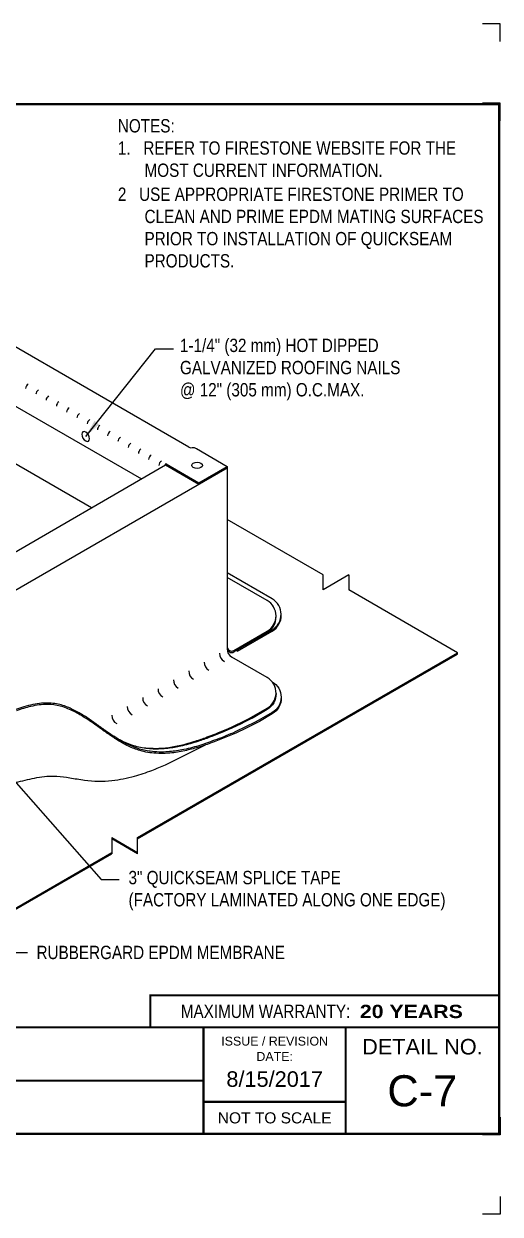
# Model space of a CAD drawing. Header units: inches. Extents: x 99.4 to 119.5, y -239 to -222.2.
# Drawn here: x 112.77 to 119.48, y -238.97 to -222.21 of the extents above; entities that cross this region are included whole.
import ezdxf
from ezdxf.enums import TextEntityAlignment as Align

# ---------------------------------------------------------------- set-up
doc = ezdxf.new("R2010")
doc.units = ezdxf.units.IN
doc.header["$MEASUREMENT"] = 0
doc.layers.get('0').update_dxf_attribs({"linetype": 'CONTINUOUS'})
doc.layers.get('DEFPOINTS').update_dxf_attribs({"linetype": 'CONTINUOUS'})
for name, color, linetype in [('FSBP-ACCESSORY-OTHER', 7, 'CONTINUOUS'), ('FSBP-ANNO-NOTE', 7, 'CONTINUOUS'), ('FSBP-MEMBRANE', 7, 'CONTINUOUS'), ('FSBP-TTLB', 7, 'CONTINUOUS'), ('FSBP-TTLB-BORDER', 7, 'CONTINUOUS'), ('FSBP-TTLB-TEXT', 7, 'CONTINUOUS'), ('FSBP-WOOD', 7, 'CONTINUOUS')]:
    doc.layers.add(name, color=color, linetype=linetype)
doc.styles.add('FSBP_ARIAL', font='arial.ttf')
doc.styles.add('FSBP_ARIAL_BOLD', font='')
doc.styles.add('FSBP_ARIAL_NAR', font='ARIALN.TTF')
doc.styles.get('FSBP_ARIAL_BOLD').set_extended_font_data('Arial Black')
doc.dimstyles.new('FSBP-LEADER', dxfattribs={"dimtxt": 0.1875, "dimasz": 0.25, "dimexe": 0.0625, "dimexo": 0.125, "dimgap": 0.125, "dimtad": 0, "dimtih": 1, "dimtoh": 1, "dimdec": 4, "dimzin": 0, "dimdsep": 46, "dimlunit": 4, "dimtxsty": 'FSBP_ARIAL_NAR', "dimcen": 0.09375, "dimclrd": 256, "dimclre": 256, "dimclrt": 256, "dimadec": 0, "dimazin": 0, "dimtfac": 1, "dimtdec": 4, "dimtofl": 0, "dimtmove": 0, "dimatfit": 3, "dimfxl": 0, "dimtolj": 1, "dimtzin": 0, "dimlwd": -1, "dimlwe": -1, "dimarcsym": 0})

# ---------------------------------------------------------------- blocks, each defined once
blk = doc.blocks.new('TTLB-EPDM_1')
at = {"layer": 'DEFPOINTS', "linetype": 'Continuous', "ltscale": 1.75}
for points in [[(20.01562500000003, 13.88083333333333), (20.01562500000003, 14.13083333333333), (19.76562500000003, 14.13083333333333)], [(20.01562500000003, -2.380833333333342), (20.01562500000003, -2.630833333333342), (19.76562500000003, -2.630833333333342)]]:
    blk.add_lwpolyline(points, dxfattribs=at)
at = {"layer": 'DEFPOINTS', "color": 1}
for points in [[(20.015625, 12.765625), (20.015625, 13.015625), (19.765625, 13.015625)], [(20.015625, -1.265625), (20.015625, -1.515625), (19.765625, -1.515625)]]:
    blk.add_lwpolyline(points, dxfattribs=at)
at = {"layer": 'FSBP-TTLB', "const_width": 0.03125}
blk.add_lwpolyline([(15.09028770518938, 0), (20, 0), (20, 0.4512598240669945), (15.09028770518938, 0.4512598240669945)], close=True, dxfattribs=at)
for points in [[(0, 0), (0, -1.5), (20, -1.5), (20, 0), (0, 0)], [(15.84028770518938, 0), (15.84028770518938, -1.5)], [(17.84110496735593, 0), (17.84110496735593, -1.5)], [(20, 0), (20, -1.5)], [(4.825208527206769, -0.75), (15.84028770518938, -0.75)], [(15.84028770518938, -1.048740175933006), (17.84110496735593, -1.048740175933006)]]:
    blk.add_lwpolyline(points, dxfattribs=at)
at = {"layer": 'FSBP-TTLB-BORDER', "const_width": 0.03125}
blk.add_lwpolyline([(20, 0), (20, 13), (0, 13), (0, 0)], dxfattribs=at)
at = {"layer": 'FSBP-TTLB-TEXT', "style": 'FSBP_ARIAL_NAR'}
blk.add_text('MAXIMUM WARRANTY:', height=0.1875, dxfattribs=at).set_placement((17.90516569312837, 0.2256299120335257), align=Align.MIDDLE_RIGHT)
at = {"layer": 'FSBP-TTLB-TEXT', "style": 'FSBP_ARIAL'}
for s, height, p in [('ISSUE / REVISION', 0.125, (16.84069633627263, -0.1938496373466023)), ('DETAIL NO.', 0.21875, (18.92055248367797, -0.2724398367368792)), ('DATE:', 0.125, (16.84069633627263, -0.409973105348854)), ('NOT TO SCALE', 0.15625, (16.84069633627263, -1.274370087966503))]:
    blk.add_text(s, height=height, dxfattribs=at).set_placement(p, align=Align.MIDDLE_CENTER)
at = {"layer": 'FSBP-TTLB-TEXT'}
for tag, height, style, p in [('MAXIMUM_WARRANTY', 0.1875, 'FSBP_ARIAL_BOLD', (18.03987100774941, 0.2240244307510579)), ('ACCPT_SYSTEMS', 0.21875, 'FSBP_ARIAL', (12.49438170418193, -1.125))]:
    blk.add_attdef(tag, text='', height=height, dxfattribs=dict(at, style=style)).set_placement(p, align=Align.MIDDLE_LEFT)
for tag, height, style, p in [('DETAIL_DESCP_LINE_1', 0.21875, 'FSBP_ARIAL_BOLD', (10.33118450231211, -0.3736318192489421)), ('ISSUE_REV_DATE', 0.21875, 'FSBP_ARIAL', (16.84069633627263, -0.7282559425942452)), ('DETAIL_NUMBER', 0.4375, 'FSBP_ARIAL', (18.91941590748775, -0.8931630692489421))]:
    blk.add_attdef(tag, text='', height=height, dxfattribs=dict(at, style=style)).set_placement(p, align=Align.MIDDLE_CENTER)

msp = doc.modelspace()

# ---------------------------------------------------------------- hatches: boundary and pattern name
at = {"layer": 'FSBP-MEMBRANE'}
h = msp.add_hatch(color=256, dxfattribs=at)
edge = h.paths.add_edge_path()
edge.add_ellipse((114.7842815250752, -228.4293797849647), major_axis=(-0.01944356948315389, 0.02254218551323817), ratio=0.5997819285716242, start_angle=-35.84416685503916, end_angle=49.24619137219491)
edge.add_line((114.761346574846, -228.4234981606543), (114.7682169191079, -228.4195315655452))
edge.add_line((114.7682169191079, -228.4195315655452), (115.2358706371515, -228.6895315655452))
edge.add_line((115.2358706371515, -228.6895315655452), (115.2358706371516, -228.6695315655452))
edge.add_line((115.2358706371516, -228.6695315655452), (114.7764376314207, -228.4042777960119))
h.paths.add_polyline_path([(115.6344113822984, -228.4594339590516), (115.6344113822984, -228.4394339590516), (115.2358706371515, -228.6695315655452), (115.2358706371515, -228.6895315655452)])
msp.add_hatch(color=256, dxfattribs=at).paths.add_polyline_path([(116.1976055710413, -230.7809403092416, 0.2786992125945089), (116.3224054905934, -230.554433938559, -0.2572566918772622), (116.1976055688584, -230.7609403131383), (115.72816138208, -231.0319740382199, -0.577350267845103), (115.6344113822984, -230.9778474503574), (115.6344113822984, -230.9978474502452, 0.57735026918961), (115.7281613822984, -231.0519740379818)])
h = msp.add_hatch(color=256, dxfattribs=at)
h.paths.add_polyline_path([(114.0100689794937, -233.6653696858647), (114.0100689794937, -233.6853696858647), (114.3728767364788, -233.8948368420241), (114.3728767364788, -233.8748368420242)])
h.paths.add_polyline_path([(118.8796575350586, -231.0833785786259), (118.8796575350587, -231.0633785786259), (114.3728767364788, -233.6653696858647), (114.3728767364788, -233.6853696858647)])
h = msp.add_hatch(color=256, dxfattribs=at)
edge = h.paths.add_edge_path()
edge.add_arc((116.0726055683218, -231.6477672966493), 0.2499999999999759, -60.000000000005116, 2.2924394878911016, ccw=False)
edge.add_line((116.1976055683218, -231.8642736475954), (115.9995196870816, -231.9786385819353))
edge.add_arc((113.4982087757683, -227.2467788806652), 5.352294135000356, 292.19438526646707, 297.8614022178386, ccw=False)
edge.add_arc((113.7493783137803, -227.8624234943262), 4.687384797454994, 290.4561990419233, 292.1943852664672, ccw=False)
edge.add_arc((113.7606131467309, -227.8925425923614), 4.655238545140286, 288.30041200145416, 290.4561990419232, ccw=False)
edge.add_arc((114.4163948034669, -229.8753953107271), 2.56675716288146, 283.3064637192292, 288.3004120014541, ccw=False)
edge.add_arc((114.5587175419864, -230.4771596254378), 1.948391532886693, 277.7838403108661, 283.3064637192292, ccw=False)
edge.add_arc((114.6340459556457, -231.0282263152417), 1.392200139105848, 269.39281307125304, 277.78384031086625, ccw=False)
edge.add_arc((114.6311262378293, -231.3037283688404), 1.116682614637331, 264.10967570707726, 269.392813071253, ccw=False)
edge.add_arc((114.629154616126, -231.3228389201396), 1.097470627152939, 258.73492165158837, 264.10967570707726, ccw=False)
edge.add_arc((114.6023872990404, -231.4572224728141), 0.960447167506914, 252.47736206495512, 258.73492165158757, ccw=False)
edge.add_arc((114.6181600566715, -231.4072665093188), 1.012833980466176, 247.05262028921402, 252.4773620649552, ccw=False)
edge.add_arc((114.6654564564839, -231.2955580435794), 1.134142392182224, 240.18213563320882, 247.0526202892069, ccw=False)
edge.add_arc((114.6433652441659, -231.2874500343789), 1.130430309330108, 241.3580187998102, 251.7929757380119)
edge.add_arc((114.5825184715516, -231.47244010608), 0.9356903381748342, 251.7929757380183, 264.3753912748448)
edge.add_arc((114.6297070274253, -230.9932931133935), 1.417155394441554, 264.3753912748448, 269.811051167157)
edge.add_arc((114.6290773469463, -231.1842331819759), 1.226214287584697, 269.8110511671572, 278.6871276752168)
edge.add_arc((114.4358143585645, -229.9193533956242), 2.505773374379524, 278.6871276752169, 283.1057437236068)
edge.add_arc((114.5585741867932, -230.4466428740519), 1.964382416302737, 283.1057437236068, 287.9744983117133)
edge.add_arc((113.1151110743639, -225.9973829671781), 6.641935139240168, 287.9744983117134, 289.4610758817259)
edge.add_arc((114.1304993634107, -228.8709536126123), 3.5942439423118, 289.4610758817258, 293.0521955040995)
edge.add_arc((113.9871817419149, -228.3226502822828), 4.155708713000419, 291.9101859736977, 298.9623376301581)
edge.add_line((115.9995196870816, -231.9586385800844), (116.1976055697316, -231.8442736412028))
edge.add_arc((116.0726055697316, -231.6277672902567), 0.2499999999999888, 299.9999999999977, 357.7075524697705)
h = msp.add_hatch(color=256, dxfattribs=at)
h.paths.add_polyline_path([(105.3318262720428, -233.8748368420241), (105.3318262720429, -233.8948368420242), (108.6749914241636, -235.8250141425464), (108.6749914241636, -235.8050141425464)])
h.paths.add_polyline_path([(110.6669038273729, -235.8050141425464), (108.6749914241636, -235.8050141425464), (108.6749914241636, -235.8250141425463), (110.666903827373, -235.8250141425464)])
h.paths.add_polyline_path([(114.0100689794936, -233.8948368420241), (114.0100689794936, -233.8748368420242), (110.666903827373, -235.8050141425464), (110.6669038273729, -235.8250141425463)])

# ---------------------------------------------------------------- linework, layer by layer
at = {"layer": 'FSBP-ACCESSORY-OTHER', "extrusion": (0, 0, -1)}
msp.add_ellipse((113.6430805986911, -228.0188830452174), major_axis=(-0.03827327723098797, 0.06629126073623834), ratio=0.5773502691895995, dxfattribs=at)
at = {"layer": 'FSBP-ACCESSORY-OTHER'}
msp.add_ellipse((115.2120521273495, -228.4256823360057), major_axis=(-0.0765465544619743, 0), ratio=0.5773502691895995, dxfattribs=at)
at = {"layer": 'FSBP-MEMBRANE'}
for p, q in [((115.0942078438382, -228.1673520877173), (109.8264367336567, -225.1260030192248)), ((109.8435881823264, -225.9694339590516), (114.4277493196921, -228.6161006257183)), ((115.2014888585272, -228.1894860234141), (115.6344113822984, -228.4394339590516)), ((111.4313014225979, -230.3461006257183), (114.7682181873, -228.4195308333542)), ((114.7682169191079, -228.4195315655452), (115.2358706371515, -228.6895315655452)), ((114.7764376314206, -228.4042777960118), (115.2358706371515, -228.6695315655452)), ((115.2358706371515, -228.6695315655452), (115.6344113822984, -228.4394339590516)), ((115.6344113822984, -228.4394339590516), (115.6344113822984, -228.4594339590516)), ((115.6344113822984, -228.4594339590516), (115.6344113822984, -231.0085425473568)), ((115.2358706371515, -228.6895315655452), (115.2358706371515, -228.6695315655452)), ((116.9841456147612, -229.9690042611901), (115.6344113822984, -229.1897348387432)), ((116.2697743533802, -230.3062609414389), (115.6344113822984, -229.9394339590516)), ((117.3469533717463, -229.9690042611901), (116.9841456147612, -230.1784714173496)), ((116.9841456147612, -230.1784714173496), (116.9841456147612, -229.9690042611901)), ((117.3469533717463, -229.9690042611901), (117.3469533717463, -230.1784714173496)), ((116.1976055697315, -230.3279276107419), (115.6344113822984, -230.0027672919931)), ((118.8796575350586, -231.063378578626), (117.3469533717463, -230.1784714173496)), ((115.7281613822984, -231.0519740379818), (116.2697743533802, -230.7392736433311)), ((115.7281613820801, -231.0319740382199), (116.1976055697316, -230.7609403126341)), ((114.3728767364788, -233.6653696858646), (118.8796575350586, -231.0633785786259)), ((114.3728767364788, -233.6853696858647), (118.8796575350586, -231.0833785786259)), ((115.7787489495958, -231.042767292385), (115.7614284415201, -231.032767292385)), ((115.7787489495958, -231.042767292385), (115.7787489495958, -231.022767292385)), ((118.8796575350586, -231.0833785786259), (118.8796575350586, -231.0633785786259)), ((116.2681298534884, -231.4719781556504), (116.2697743533801, -231.4729276104168)), ((114.0100689794937, -233.6653696858647), (114.3728767364788, -233.8748368420241)), ((114.0100689794937, -233.6653696858647), (114.0100689794936, -233.8948368420241)), ((114.3728767364788, -233.8948368420241), (114.0100689794937, -233.6853696858647)), ((114.3728767364788, -233.8948368420241), (114.3728767364788, -233.6653696858647)), ((110.666903827373, -235.8050141425464), (114.0100689794936, -233.8748368420242)), ((110.6669038273729, -235.8250141425464), (114.0100689794936, -233.8948368420241))]:
    msp.add_line(p, q, dxfattribs=at)
for points in [[(115.7787489495958, -231.042767292385), (116.2697743551264, -230.7592736433311, 0.2786992146267061), (116.3945742741877, -230.5327672705353, 0.2786992146267061)], [(116.3224054888349, -231.6377673110668, 0.2786992135058491), (116.1976055697316, -231.4112609393106), (115.7015786479942, -231.1248796646733)], [(112.0264511280816, -233.1897104683875), (112.2779782469142, -233.044491218621, -0.05455017474090073), (112.6943429313139, -232.8821941292808, -0.01867440778790315), (112.9572849463693, -232.8219185952424, -0.06219276241946881), (113.2391310292625, -232.803920363693, -0.02706557482952677), (113.4189463784697, -232.8246127306752, 0.005332271315682906), (113.6269231910871, -232.8577546366572, 0.06634386999153698), (114.0130450033161, -232.8634955942243, 0.03810433562797687), (114.3305232078948, -232.801186858824, 0.02512326100877107), (114.5753222159476, -232.7200070875112, 0.0106817304312492), (114.7668427520606, -232.6408773104439), (115.328998797155, -232.3625738512606)]]:
    msp.add_lwpolyline(points, format="xyb", dxfattribs=at)
at = {"layer": 'FSBP-MEMBRANE', "flags": 128}
for points in [[(116.2697743533801, -231.4729276104168, -0.5773502691897138), (116.2697743533802, -231.9059403123091), (116.0722906292501, -232.0199575919154, -0.003685501875768755), (115.7133317315406, -232.1940860015354, -0.02057966703378285), (115.4571110278545, -232.2968750332299, -0.0056848452875847), (115.2341393329855, -232.37299803402, -0.03579355932708939), (114.9967825767017, -232.4326121778363, -0.02085617705650411), (114.800280770027, -232.4588632626207, -0.05989648643017991), (114.5516810429815, -232.4517636663689, -0.03642111912454096), (114.3813436086054, -232.413492104542, -0.04281036944017223), (114.249652729294, -232.3609863369817, -0.0188314858681364), (114.1015103906508, -232.2795518446657, -0.02248797534830319), (113.9371152458175, -232.1706091480885, 0.007249881023794466), (113.8066461106645, -232.0783080752397, -0.001473137635976072), (113.6742761909184, -231.9869384843206, 0.02758873214295044), (113.53065303151, -231.89849824934, 0.02380386391170096), (113.3856242269655, -231.8285880858068, 0.06609505454584759), (113.2092720792837, -231.7798604566937, 0.06583537541411759), (112.9939300759312, -231.778546134227, 0.04844056559151039), (112.7432487191265, -231.8351782719492, 0.01854879504166273), (112.5190755281185, -231.9185564040124, 0.0145864379487316), (112.2591306200059, -232.0353729010902, 0.2679491924311221), (112.0091306200059, -232.4683856029824), (112.0091306200059, -233.2639690716481)], [(116.3945742726576, -231.699433977812, -0.2786991708273129), (116.2697743519707, -231.9259403099977), (116.0896111373259, -232.0299575919154, -0.02458319753950795), (115.7083637551263, -232.216180320279, -0.009277486229415478), (115.5220698892718, -232.2920308011476, -0.008900451577359443), (115.328998797155, -232.3625738512606, -0.01361765049553704), (115.2041394450049, -232.4019195739932, -0.01727307935440316), (115.0127074928646, -232.4494756916619, -0.03524968937678791), (114.8034596850766, -232.4786392075877, -0.03076722893454467), (114.6319606436143, -232.4797532446202, -0.05678001157895605), (114.4087801536337, -232.4417971005737, -0.04270877071781339), (114.2453184193653, -232.3789107768889, -0.03074880412943028), (114.0707119914878, -232.2802998958689, -0.007421262041552533), (113.9428776233891, -232.1946288241849, -0.005036818141674461), (113.818454165023, -232.1066739336238, 0.01387652885567031), (113.6238061834938, -231.9741745834263, 0.02797514396452289), (113.4580329101078, -231.8805803968973, 0.04942064479181357), (113.2825989041347, -231.8146906611803, 0.06610972545880005), (113.1079605387287, -231.7921267212332, 0.05736529903693773), (112.8695911115249, -231.8204195261215, 0.02841237715366707), (112.6700569704774, -231.879866343529, 0.0146894512165951)]]:
    msp.add_lwpolyline(points, format="xyb", dxfattribs=at)
at = {"layer": 'FSBP-MEMBRANE'}
msp.add_lwpolyline([(116.3224054888316, -231.6377673109847, -0.2786991755998821), (116.1976055683218, -231.8642736475954), (115.9995196870816, -231.9786385819353, -0.02473206695553817), (115.5200381730744, -232.2025087356662, -0.007584413579662824), (115.387578146811, -232.2542201137601, -0.009406672893641777), (115.2223547124286, -232.3123341606677, -0.0217936594650973), (115.0071584080655, -232.3732425231653, -0.0241016556320549), (114.8226001640491, -232.407598831214, -0.03662913175084847), (114.619292514615, -232.4203482794762, -0.02305611958386596), (114.5165271792738, -232.4145150799652, -0.02345608902257346), (114.414765457182, -232.3991655740839, -0.02731054144304623), (114.3132133727267, -232.3731030337566, -0.02367432272147094), (114.2232706981682, -232.339948162686, -0.02998712818759831), (114.1015103906508, -232.2795518446657, 0.04556257827865483), (114.2901607346859, -232.3612839408724, 0.05495637116118874), (114.4908111394643, -232.4036254658206, 0.02372198874638762), (114.6250335702411, -232.4104408018131, 0.03874856550763413), (114.8142832042301, -232.3963801489335, 0.01928223881605374), (115.0039958260049, -232.3598594955565, 0.02124714592184554), (115.1647701453622, -232.3151515674473, 0.006486509266322569), (115.327980660295, -232.2598513774404, 0.01567049782788941), (115.5378957777826, -232.1781918637303, 0.03078053183059549), (115.9995196870816, -231.9586385800844), (116.1976055697316, -231.8442736412028, 0.2572566440054108), (116.3224054888377, -231.6377673109845, 0.2572566440054108)], format="xyb", close=True, dxfattribs=at)
for centre, radius, start, end in [((116.0726055697316, -230.5444339616881), 0.2499999999999784, 300.0000000000066, 60.00000000000554), ((116.1447743533802, -230.522767292385), 0.2499999999999817, 299.9999999999949, 60.00000000000228), ((116.0726055714778, -230.5644339590517), 0.2500000000000063, 299.9999999999916, 2.292447476226136), ((115.652776602188, -231.0754974610714), 0.125, 177.4973830593276, 242.5026169407079), ((115.7592921608306, -231.0140006746162), 0.125, 177.4973830593276, 242.5026169407079), ((115.6969113822983, -230.9778474503574), 0.0625, 180, 299.9999997689387), ((115.6969113822984, -230.9978474502452), 0.0625, 180, 299.9999999999973), ((115.4362702512419, -231.2004974610714), 0.125, 177.4973830593276, 242.5026169407079), ((115.0032575493496, -231.4504974610714), 0.125, 177.4973830593276, 242.5026169407079), ((115.2197639002958, -231.3254974610714), 0.125, 177.4973830593276, 242.5026169407079), ((114.7867511984035, -231.5754974610714), 0.125, 177.4973830593276, 242.5026169407079), ((114.5702448474574, -231.7004974610714), 0.125, 177.4973830593276, 242.5026169407079), ((114.1372321455651, -231.9504974610714), 0.125, 177.4973830593276, 242.5026169407079), ((114.3537384965112, -231.8254974610714), 0.125, 177.4973830593276, 242.5026169407079)]:
    msp.add_arc(centre, radius, start, end, dxfattribs=at)
for centre, major_axis, ratio, start_param, end_param in [((112.8330863444704, -227.3225647725569), (-0.0255155181539957, -0.04419417382415674), 0.5773502691896265, 3.926990816987352, 5.458546874775993), ((112.9774239117679, -227.4058981058903), (-0.0255155181539957, -0.04419417382415674), 0.5773502691896265, 3.926990816987352, 5.458546874775993), ((113.1217614790653, -227.4892314392236), (-0.0255155181539957, -0.04419417382415674), 0.5773502691896265, 3.926990816987352, 5.458546874775993), ((113.2660990463627, -227.572564772557), (-0.0255155181539957, -0.04419417382415674), 0.5773502691896265, 3.926990816987352, 5.458546874775993), ((113.4104366136602, -227.6558981058903), (-0.0255155181539957, -0.04419417382415674), 0.5773502691896265, 3.926990816987352, 5.458546874775993), ((113.5547741809576, -227.7392314392237), (-0.0255155181539957, -0.04419417382415674), 0.5773502691896265, 3.926990816987352, 5.458546874775993), ((113.6991117482551, -227.822564772557), (-0.0255155181539957, -0.04419417382415674), 0.5773502691896265, 3.926990816987352, 5.458546874775993), ((113.8434493155525, -227.9058981058903), (-0.0255155181539957, -0.04419417382415674), 0.5773502691896265, 3.926990816987352, 5.458546874775993), ((113.9877868828499, -227.9892314392237), (-0.0255155181539957, -0.04419417382415674), 0.5773502691896265, 3.926990816987352, 5.458546874775993), ((114.1321244501474, -228.072564772557), (-0.0255155181539957, -0.04419417382415674), 0.5773502691896265, 3.926990816987352, 5.458546874775993), ((114.2764620174448, -228.1558981058903), (-0.0255155181539957, -0.04419417382415674), 0.5773502691896265, 3.926990816987352, 5.458546874775993), ((114.4207995847423, -228.2392314392237), (-0.0255155181539957, -0.04419417382415674), 0.5773502691896265, 3.926990816987352, 5.458546874775993), ((114.5651371520397, -228.322564772557), (-0.0255155181539957, -0.04419417382415674), 0.5773502691896265, 3.926990816987352, 5.458546874775993), ((114.7094747193372, -228.4058981058904), (-0.0255155181539957, -0.04419417382415674), 0.5773502691896265, 3.926990816987352, 5.458546874775993), ((114.7842815250752, -228.4293797849647), (-0.01944356948315389, 0.02254218551323817), 0.5997819285716243, -0.6255987292546544, 0.8595081835120255)]:
    msp.add_ellipse(centre, major_axis=major_axis, ratio=ratio, start_param=start_param, end_param=end_param, dxfattribs=at)
msp.add_spline([(115.0942078438371, -228.1673520877167), (115.1233833993726, -228.1782179763017), (115.1580076791774, -228.1725838402427), (115.2014888585272, -228.1894860234141)], degree=3, dxfattribs=at)
at = {"layer": 'FSBP-WOOD'}
for p, q in [((113.7233819912807, -229.022767292385), (109.8609086904021, -226.7927672923849)), ((111.8989551406415, -230.6161006257183), (115.6344113822984, -228.4594339590516))]:
    msp.add_line(p, q, dxfattribs=at)

# ---------------------------------------------------------------- block references
ref = msp.add_blockref('TTLB-EPDM_1', (99.462701130455, -236.3388428898483))
ref.add_attrib('ISSUE_REV_DATE', '8/15/2017', dxfattribs={"layer": 'FSBP-TTLB-TEXT', "height": 0.21875, "style": 'FSBP_ARIAL'}).set_placement((116.3033974667276, -237.0670988324426), align=Align.MIDDLE_CENTER)
ref.add_attrib('DETAIL_NUMBER', 'C-7', dxfattribs={"layer": 'FSBP-TTLB-TEXT', "height": 0.4375, "style": 'FSBP_ARIAL'}).set_placement((118.3821170379427, -237.2320059590973), align=Align.MIDDLE_CENTER)
ref.add_attrib('MAXIMUM_WARRANTY', '20 YEARS', dxfattribs={"layer": 'FSBP-TTLB-TEXT', "height": 0.1875, "style": 'FSBP_ARIAL_BOLD'}).set_placement((117.5025721382044, -236.1148184590973), align=Align.MIDDLE_LEFT)

# ---------------------------------------------------------------- texts
at = {"layer": 'FSBP-ANNO-NOTE', "style": 'FSBP_ARIAL_NAR'}
msp.add_text('RUBBERGARD EPDM MEMBRANE', height=0.1875, dxfattribs=at).set_placement((112.9510388543013, -235.284038827988), align=Align.MIDDLE_LEFT)
at = {"layer": 'FSBP-ANNO-NOTE', "char_height": 0.1875, "attachment_point": 1, "style": 'FSBP_ARIAL_NAR'}
for s, width, gutter_width, heights, insert in [('NOTES:\\P1.   REFER TO FIRESTONE WEBSITE FOR THE                \\P{\\W6.27837; }MOST CURRENT INFORMATION.\\P{\\H0.08333x;\\P}2   USE APPROPRIATE FIRESTONE PRIMER TO \\P{\\W6.27837; }CLEAN AND PRIME EPDM MATING SURFACES \\P{\\W6.27837; }PRIOR TO INSTALLATION OF QUICKSEAM \\P{\\W6.27837; }PRODUCTS.', 5.173213509342361, 23.08110225731588, [2.259679020632861], (114.0964638305467, -223.5504201723212)), ('1-1/4" (32 mm) HOT DIPPED GALVANIZED ROOFING NAILS \\P@ 12" (305 mm) O.C.MAX. ', 3.252900531471823, 5, [1.104758617801938], (114.9704610027838, -226.6419774109454)), ('3" QUICKSEAM SPLICE TAPE \\P(FACTORY LAMINATED ALONG ONE EDGE)', 4.47388378350297, 5, [0.5728805265198138], (114.2462000207521, -234.1358286357739))]:
    msp.add_mtext_dynamic_manual_height_columns(s, width=width, gutter_width=gutter_width, heights=heights, dxfattribs=dict(at, insert=insert))

# ---------------------------------------------------------------- leaders
at = {"layer": 'FSBP-ANNO-NOTE'}
for points in [[(113.6430805986911, -228.0188830452174), (114.627369018257, -226.7850046739237), (114.877369018257, -226.7850046739237)], [(112.4197737331965, -232.6234634444967), (113.8629126860465, -234.2577199629704), (114.1129126860465, -234.2577199629704)], [(111.8928325705991, -234.5103542701722), (112.5760388543013, -235.284038827988), (112.8260388543013, -235.284038827988)]]:
    msp.add_leader(points, dimstyle='FSBP-LEADER', dxfattribs=at)

doc.saveas('drawing.dxf')
